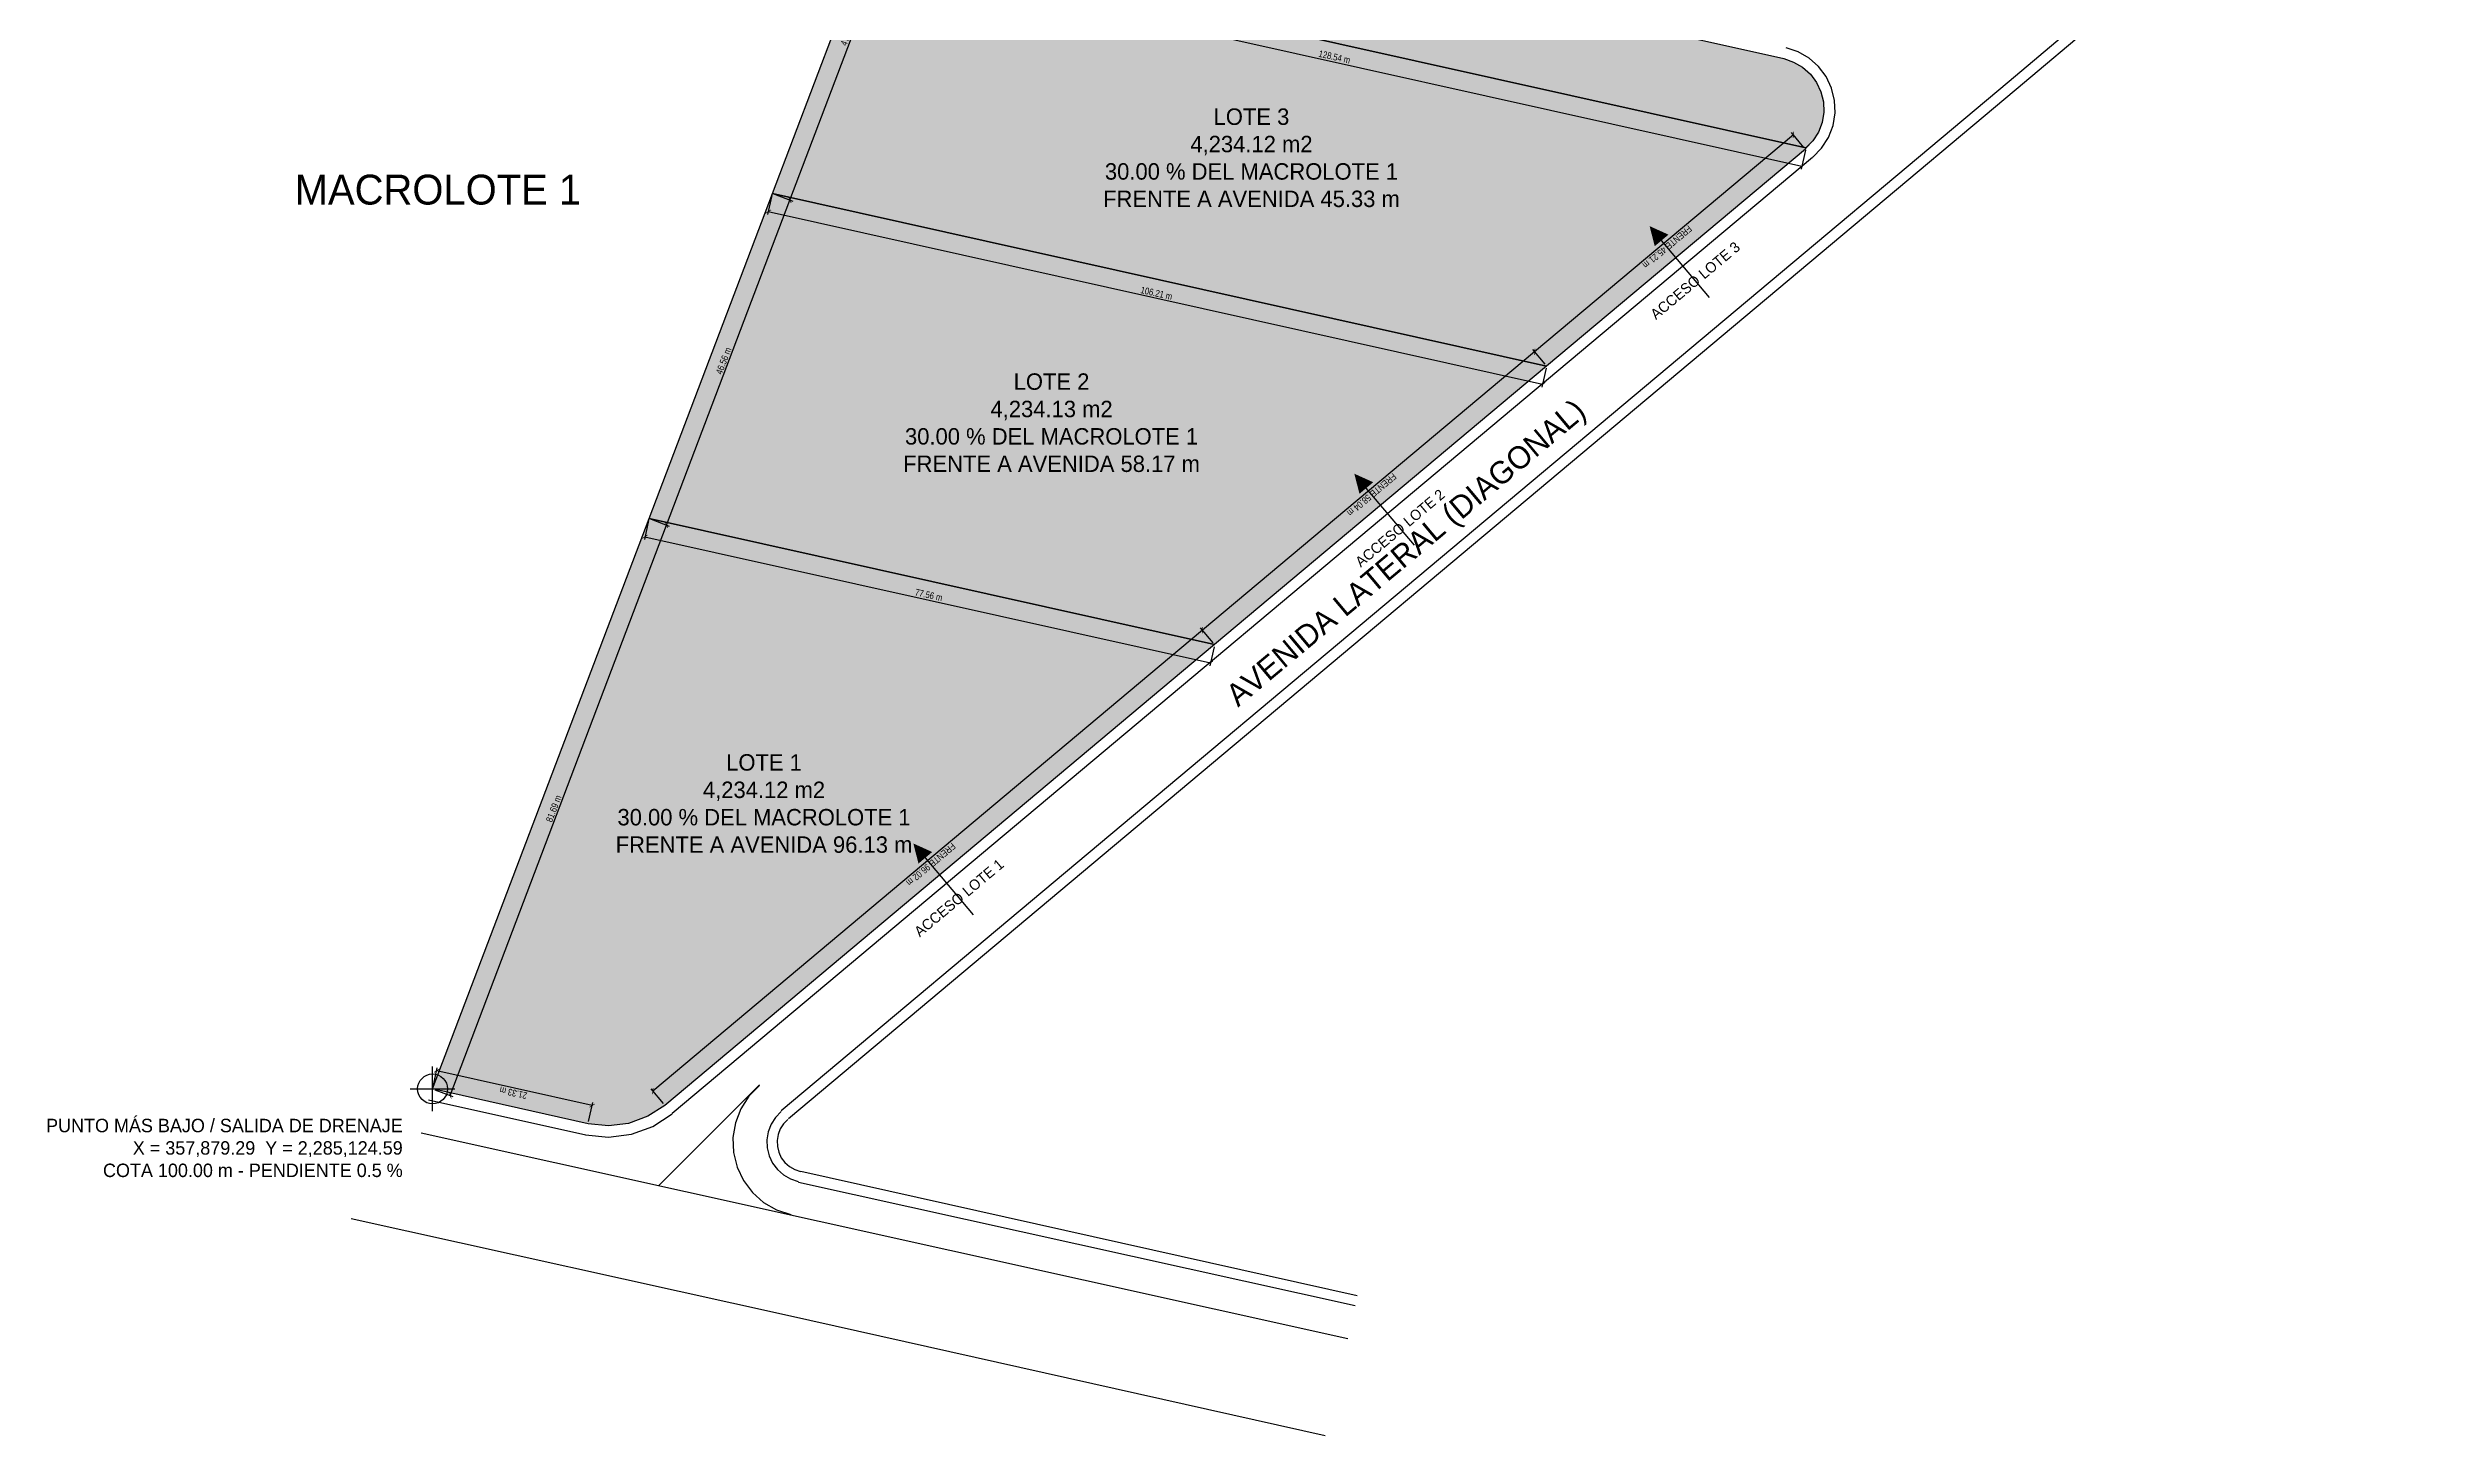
# Model space of a CAD drawing. Header units: metres. Extents: x 357828 to 358247, y 2285078 to 2285507.
# Drawn here: x 357827.7 to 358146, y 2285078.2 to 2285264 of the extents above; entities that cross this region are included whole.
import ezdxf
from ezdxf.enums import TextEntityAlignment as Align

# ---------------------------------------------------------------- set-up
doc = ezdxf.new("R2010")
doc.units = ezdxf.units.M
doc.header["$LTSCALE"] = 0.5
for name, color, linetype in [('COTAS', 6, 'Continuous'), ('DONACION', 3, 'Continuous'), ('DRENAJE', 1, 'Continuous'), ('LOTES', 2, 'Continuous'), ('TEXTOS', 7, 'Continuous'), ('VIAL_ASFALTO', 8, 'Continuous'), ('VIAL_BANQUETA', 9, 'CONTINUOUS')]:
    doc.layers.add(name, color=color, linetype=linetype)
doc.styles.add('OpenSansCondensed-Light', font='OpenSansCondensed-Light.ttf')
doc.dimstyles.new('COTAS_M', dxfattribs={"dimtxt": 0.9, "dimasz": 0.6, "dimexe": 0.4, "dimexo": 0.3, "dimgap": 0.2, "dimtad": 1, "dimzin": 12, "dimdsep": 46, "dimtxsty": 'OpenSansCondensed-Light', "dimblk": 'ARCHTICK', "dimcen": 2.5, "dimclrd": 256, "dimclre": 256, "dimclrt": 256, "dimazin": 3, "dimtfac": 0.5, "dimtmove": 2, "dimatfit": 3})

# ---------------------------------------------------------------- blocks, each defined once
blk = doc.blocks.new('_ARCHTICK')
at = {"color": 0, "linetype": 'BYBLOCK', "const_width": 0.15}
blk.add_lwpolyline([(-0.5, -0.5), (0.5, 0.5)], dxfattribs=at)
blk = doc.blocks.new('*D1')
for p, q in [((357879.36, 2285124.88), (357879.92, 2285127.42)), ((357900.65, 2285122.36), (357879.84, 2285127.03)), ((357900.17, 2285120.21), (357900.73, 2285122.75))]:
    blk.add_line(p, q)
at = {"layer": 'Defpoints'}
for p in [(357879.29, 2285124.59), (357900.65, 2285122.36), (357900.1, 2285119.92)]:
    blk.add_point(p, dxfattribs=at)
at = {"layer": 'COTAS', "xscale": 0.6, "yscale": 0.6}
for p, rotation in [((357879.84, 2285127.03), 167.35172305666595), ((357900.65, 2285122.36), 347.35172305666595)]:
    blk.add_blockref('_ARCHTICK', p, dxfattribs=dict(at, rotation=rotation))
at = {"layer": 'COTAS', "insert": (357890.1, 2285124.06), "char_height": 0.9, "attachment_point": 5, "rotation": 167.3517, "style": 'OpenSansCondensed-Light'}
blk.add_mtext('21.33 m', dxfattribs=at)
blk = doc.blocks.new('*D2')
for p, q in [((357881.63, 2285123.7), (357910.61, 2285200.08)), ((357908.55, 2285200.86), (357910.98, 2285199.94)), ((357879.57, 2285124.48), (357882, 2285123.56))]:
    blk.add_line(p, q)
at = {"layer": 'Defpoints'}
for p in [(357908.27, 2285200.97), (357879.29, 2285124.59), (357881.63, 2285123.7)]:
    blk.add_point(p, dxfattribs=at)
at = {"layer": 'COTAS', "xscale": 0.6, "yscale": 0.6}
for p, rotation in [((357910.61, 2285200.08), 69.22312247064275), ((357881.63, 2285123.7), 249.22312247064275)]:
    blk.add_blockref('_ARCHTICK', p, dxfattribs=dict(at, rotation=rotation))
at = {"layer": 'COTAS', "insert": (357895.51, 2285162.12), "char_height": 0.9, "attachment_point": 5, "rotation": 69.2231, "style": 'OpenSansCondensed-Light'}
blk.add_mtext('81.69 m', dxfattribs=at)
blk = doc.blocks.new('*D3')
for p, q in [((357908.2, 2285200.68), (357907.64, 2285198.14)), ((357907.72, 2285198.53), (357983.43, 2285181.64)), ((357983.91, 2285183.79), (357983.34, 2285181.25))]:
    blk.add_line(p, q)
at = {"layer": 'Defpoints'}
for p in [(357907.72, 2285198.53), (357908.27, 2285200.97), (357983.97, 2285184.08)]:
    blk.add_point(p, dxfattribs=at)
at = {"layer": 'COTAS', "xscale": 0.6, "yscale": 0.6}
for p, rotation in [((357907.72, 2285198.53), 167.42616373485663), ((357983.43, 2285181.64), -12.573836265143358)]:
    blk.add_blockref('_ARCHTICK', p, dxfattribs=dict(at, rotation=rotation))
at = {"layer": 'COTAS', "insert": (357945.72, 2285190.72), "char_height": 0.9, "attachment_point": 5, "rotation": 347.4262, "style": 'OpenSansCondensed-Light'}
blk.add_mtext('77.56 m', dxfattribs=at)
blk = doc.blocks.new('*D4')
for p, q in [((357982.37, 2285186), (357908.79, 2285124.31)), ((357983.78, 2285184.31), (357982.11, 2285186.31)), ((357910.21, 2285122.62), (357908.54, 2285124.61))]:
    blk.add_line(p, q)
at = {"layer": 'Defpoints'}
for p in [(357982.37, 2285186), (357983.97, 2285184.08), (357910.4, 2285122.39)]:
    blk.add_point(p, dxfattribs=at)
at = {"layer": 'COTAS', "xscale": 0.6, "yscale": 0.6}
for p, rotation in [((357982.37, 2285186), 39.98191168456688), ((357908.79, 2285124.31), -140.01808831543312)]:
    blk.add_blockref('_ARCHTICK', p, dxfattribs=dict(at, rotation=rotation))
at = {"layer": 'COTAS', "insert": (357946, 2285154.65), "char_height": 0.9, "attachment_point": 5, "rotation": 219.9819, "style": 'OpenSansCondensed-Light'}
blk.add_mtext('FRENTE 96.02 m', dxfattribs=at)
blk = doc.blocks.new('*D5')
for p, q in [((357910.61, 2285200.08), (357927.12, 2285243.61)), ((357925.06, 2285244.39), (357927.5, 2285243.47)), ((357908.55, 2285200.86), (357910.98, 2285199.94))]:
    blk.add_line(p, q)
at = {"layer": 'Defpoints'}
for p in [(357924.78, 2285244.5), (357908.27, 2285200.97), (357910.61, 2285200.08)]:
    blk.add_point(p, dxfattribs=at)
at = {"layer": 'COTAS', "xscale": 0.6, "yscale": 0.6}
for p, rotation in [((357927.12, 2285243.61), 69.22312247073619), ((357910.61, 2285200.08), 249.2231224707362)]:
    blk.add_blockref('_ARCHTICK', p, dxfattribs=dict(at, rotation=rotation))
at = {"layer": 'COTAS', "insert": (357918.26, 2285222.08), "char_height": 0.9, "attachment_point": 5, "rotation": 69.2231, "style": 'OpenSansCondensed-Light'}
blk.add_mtext('46.56 m', dxfattribs=at)
blk = doc.blocks.new('*D6')
for p, q in [((357924.72, 2285244.21), (357924.15, 2285241.67)), ((357924.24, 2285242.06), (358027.9, 2285218.94)), ((358028.38, 2285221.08), (358027.81, 2285218.55))]:
    blk.add_line(p, q)
at = {"layer": 'Defpoints'}
for p in [(357924.78, 2285244.5), (357924.24, 2285242.06), (358028.44, 2285221.38)]:
    blk.add_point(p, dxfattribs=at)
at = {"layer": 'COTAS', "xscale": 0.6, "yscale": 0.6}
for p, rotation in [((357924.24, 2285242.06), 167.42616373462036), ((358027.9, 2285218.94), -12.573836265379644)]:
    blk.add_blockref('_ARCHTICK', p, dxfattribs=dict(at, rotation=rotation))
at = {"layer": 'COTAS', "insert": (357976.21, 2285231.13), "char_height": 0.9, "attachment_point": 5, "rotation": 347.4262, "style": 'OpenSansCondensed-Light'}
blk.add_mtext('106.21 m', dxfattribs=at)
blk = doc.blocks.new('*D7')
for p, q in [((358026.84, 2285223.29), (357982.37, 2285186)), ((358028.25, 2285221.61), (358026.58, 2285223.6)), ((357983.78, 2285184.31), (357982.11, 2285186.31))]:
    blk.add_line(p, q)
at = {"layer": 'Defpoints'}
for p in [(358026.84, 2285223.29), (358028.44, 2285221.38), (357983.97, 2285184.08)]:
    blk.add_point(p, dxfattribs=at)
at = {"layer": 'COTAS', "xscale": 0.6, "yscale": 0.6}
for p, rotation in [((358026.84, 2285223.29), 39.981911684456946), ((357982.37, 2285186), -140.01808831554305)]:
    blk.add_blockref('_ARCHTICK', p, dxfattribs=dict(at, rotation=rotation))
at = {"layer": 'COTAS', "insert": (358005.02, 2285204.15), "char_height": 0.9, "attachment_point": 5, "rotation": 219.9819, "style": 'OpenSansCondensed-Light'}
blk.add_mtext('FRENTE 58.04 m', dxfattribs=at)
blk = doc.blocks.new('*D8')
for p, q in [((357937.64, 2285278.27), (357937.08, 2285275.73)), ((357937.16, 2285276.12), (358062.62, 2285248.14)), ((358063.1, 2285250.29), (358062.54, 2285247.75))]:
    blk.add_line(p, q)
at = {"layer": 'Defpoints'}
for p in [(357937.71, 2285278.56), (357937.16, 2285276.12), (358063.17, 2285250.58)]:
    blk.add_point(p, dxfattribs=at)
at = {"layer": 'COTAS', "xscale": 0.6, "yscale": 0.6}
for p, rotation in [((357937.16, 2285276.12), 167.42616373476207), ((358062.62, 2285248.14), -12.573836265237928)]:
    blk.add_blockref('_ARCHTICK', p, dxfattribs=dict(at, rotation=rotation))
at = {"layer": 'COTAS', "insert": (358000.04, 2285262.77), "char_height": 0.9, "attachment_point": 5, "rotation": 347.4262, "style": 'OpenSansCondensed-Light'}
blk.add_mtext('128.54 m', dxfattribs=at)
blk = doc.blocks.new('*D9')
for p, q in [((358062.9, 2285250.66), (358061.23, 2285252.65)), ((358061.48, 2285252.35), (358026.84, 2285223.29)), ((358028.25, 2285221.61), (358026.58, 2285223.6))]:
    blk.add_line(p, q)
at = {"layer": 'Defpoints'}
for p in [(358061.48, 2285252.35), (358063.09, 2285250.43), (358028.44, 2285221.38)]:
    blk.add_point(p, dxfattribs=at)
at = {"layer": 'COTAS', "xscale": 0.6, "yscale": 0.6}
for p, rotation in [((358061.48, 2285252.35), 39.981911684428354), ((358026.84, 2285223.29), -140.01808831557165)]:
    blk.add_blockref('_ARCHTICK', p, dxfattribs=dict(at, rotation=rotation))
at = {"layer": 'COTAS', "insert": (358044.58, 2285237.32), "char_height": 0.9, "attachment_point": 5, "rotation": 219.9819, "style": 'OpenSansCondensed-Light'}
blk.add_mtext('FRENTE 45.21 m', dxfattribs=at)
blk = doc.blocks.new('*D10')
for p, q in [((357927.12, 2285243.61), (357944, 2285288.09)), ((357941.94, 2285288.87), (357944.37, 2285287.95)), ((357925.06, 2285244.39), (357927.5, 2285243.47))]:
    blk.add_line(p, q)
at = {"layer": 'Defpoints'}
for p in [(357941.66, 2285288.98), (357924.78, 2285244.5), (357927.12, 2285243.61)]:
    blk.add_point(p, dxfattribs=at)
at = {"layer": 'COTAS', "xscale": 0.6, "yscale": 0.6}
for p, rotation in [((357944, 2285288.09), 69.22312247070721), ((357927.12, 2285243.61), 249.2231224707072)]:
    blk.add_blockref('_ARCHTICK', p, dxfattribs=dict(at, rotation=rotation))
at = {"layer": 'COTAS', "insert": (357934.95, 2285266.08), "char_height": 0.9, "attachment_point": 5, "rotation": 69.2231, "style": 'OpenSansCondensed-Light'}
blk.add_mtext('47.58 m', dxfattribs=at)

msp = doc.modelspace()

# ---------------------------------------------------------------- hatches: boundary and pattern name
at = {"layer": 'DONACION', "transparency": 33554546}
msp.add_hatch(color=3, dxfattribs=at).paths.add_polyline_path([(357941.66, 2285288.98), (358060.2, 2285262.54), (358061.5, 2285262.08), (358062.71, 2285261.38), (358063.75, 2285260.46), (358064.58, 2285259.35), (358065.17, 2285258.09), (358065.5, 2285256.74), (358065.55, 2285255.35), (358065.33, 2285253.98), (358064.83, 2285252.69), (358064.08, 2285251.52), (358063.168, 2285250.58), (357937.708, 2285278.563)])
at = {"layer": 'LOTES', "transparency": 33554534}
for points in [[(357937.708, 2285278.563), (358063.168, 2285250.58), (358064.08, 2285251.52), (358063.11, 2285250.52), (358063.09, 2285250.43), (358028.445, 2285221.378), (357924.784, 2285244.499), (357941.66, 2285288.98)], [(357983.972, 2285184.084), (357908.269, 2285200.97), (357924.784, 2285244.499), (358028.445, 2285221.378)], [(357908.11, 2285120.93), (357905.54, 2285119.98), (357902.83, 2285119.64), (357900.1, 2285119.92), (357879.29, 2285124.59), (357908.269, 2285200.97), (357983.972, 2285184.084), (357910.4, 2285122.39)]]:
    msp.add_hatch(color=2, dxfattribs=at).paths.add_polyline_path(points)
at = {"layer": 'TEXTOS'}
for points in [[(358042.23, 2285240.116), (358042.916, 2285237.429), (358044.755, 2285238.97)], [(358002.695, 2285206.963), (358003.384, 2285204.276), (358005.221, 2285205.82)], [(357943.655, 2285157.454), (357944.343, 2285154.768), (357946.181, 2285156.311)]]:
    msp.add_hatch(color=1, dxfattribs=at).paths.add_polyline_path(points)

# ---------------------------------------------------------------- linework, layer by layer
at = {"layer": 'DONACION'}
msp.add_lwpolyline([(357941.66, 2285288.98), (358060.2, 2285262.54), (358061.5, 2285262.08), (358062.71, 2285261.38), (358063.75, 2285260.46), (358064.58, 2285259.35), (358065.17, 2285258.09), (358065.5, 2285256.74), (358065.55, 2285255.35), (358065.33, 2285253.98), (358064.83, 2285252.69), (358064.08, 2285251.52), (358063.168, 2285250.58), (357937.708, 2285278.563)], close=True, dxfattribs=at)
at = {"layer": 'DRENAJE'}
for p, q in [((357879.29, 2285121.59), (357879.29, 2285127.59)), ((357876.29, 2285124.59), (357882.29, 2285124.59))]:
    msp.add_line(p, q, dxfattribs=at)
msp.add_circle((357879.29, 2285124.59), 2, dxfattribs=at)
at = {"layer": 'LOTES'}
for points in [[(357937.708, 2285278.563), (358063.168, 2285250.58), (358064.08, 2285251.52), (358063.11, 2285250.52), (358063.09, 2285250.43), (358028.445, 2285221.378), (357924.784, 2285244.499), (357941.66, 2285288.98)], [(357983.972, 2285184.084), (357908.269, 2285200.97), (357924.784, 2285244.499), (358028.445, 2285221.378)], [(357908.11, 2285120.93), (357905.54, 2285119.98), (357902.83, 2285119.64), (357900.1, 2285119.92), (357879.29, 2285124.59), (357908.269, 2285200.97), (357983.972, 2285184.084), (357910.4, 2285122.39)]]:
    msp.add_lwpolyline(points, close=True, dxfattribs=at)
at = {"layer": 'TEXTOS', "color": 1}
for p, q in [((358050.258, 2285230.534), (358043.836, 2285238.199)), ((358010.735, 2285197.391), (358004.303, 2285205.048)), ((357951.691, 2285147.88), (357945.262, 2285155.539))]:
    msp.add_line(p, q, dxfattribs=at)
at = {"layer": 'VIAL_ASFALTO'}
for points in [[(358090.35, 2285259.51), (358144.87, 2285305.5)], [(358145.97, 2285304.4), (358091.31, 2285258.41)], [(357925.96, 2285121.7), (358090.35, 2285259.51)], [(358091.31, 2285258.41), (357926.93, 2285120.6)], [(357923.07, 2285125.14), (357909.58, 2285111.65)], [(357923.04, 2285125.03), (357921.64, 2285123.6), (357920.56, 2285121.91), (357919.84, 2285120.04), (357919.51, 2285118.07), (357919.59, 2285116.07), (357920.06, 2285114.13), (357920.91, 2285112.32), (357922.11, 2285110.72), (357923.61, 2285109.39), (357925.34, 2285108.39), (357927.24, 2285107.76)], [(357925.96, 2285121.55), (357925.2, 2285120.77), (357924.61, 2285119.86), (357924.22, 2285118.85), (357924.05, 2285117.78), (357924.09, 2285116.69), (357924.34, 2285115.64), (357924.81, 2285114.66), (357925.46, 2285113.79), (357926.27, 2285113.07), (357927.21, 2285112.53), (357928.23, 2285112.19)], [(357926.84, 2285120.49), (357926.28, 2285119.91), (357925.84, 2285119.24), (357925.55, 2285118.48), (357925.42, 2285117.69), (357925.45, 2285116.88), (357925.64, 2285116.1), (357925.98, 2285115.37), (357926.47, 2285114.73), (357927.07, 2285114.19), (357927.77, 2285113.79), (357928.53, 2285113.54)], [(358001.82, 2285091.14), (357877.78, 2285118.67)], [(357928.58, 2285113.58), (358003.06, 2285096.92)], [(358002.79, 2285095.54), (357928.3, 2285112.06)], [(357868.41, 2285107.24), (357926.79, 2285094.3), (357998.79, 2285078.19)]]:
    msp.add_lwpolyline(points, dxfattribs=at)
at = {"layer": 'VIAL_BANQUETA'}
for points in [[(358064.08, 2285249.36), (358065.26, 2285250.57), (358066.18, 2285252), (358066.79, 2285253.58), (358067.07, 2285255.26), (358067, 2285256.95), (358066.6, 2285258.6), (358065.88, 2285260.13), (358064.86, 2285261.49), (358063.59, 2285262.61), (358062.12, 2285263.46), (358060.51, 2285263.99)], [(358064.05, 2285249.32), (357911.37, 2285121.29)], [(357899.8, 2285118.4), (357878.74, 2285123.08)], [(357899.78, 2285118.44), (357902.84, 2285118.12), (357905.9, 2285118.51), (357908.79, 2285119.57), (357911.36, 2285121.27)]]:
    msp.add_lwpolyline(points, dxfattribs=at)

# ---------------------------------------------------------------- texts
at = {"layer": 'DRENAJE', "insert": (357875.29, 2285120.59), "char_height": 1.8, "attachment_point": 3}
msp.add_mtext('PUNTO MÁS BAJO / SALIDA DE DRENAJE\\PX = 357,879.29  Y = 2,285,124.59\\PCOTA 100.00 m - PENDIENTE 0.5 %', dxfattribs=at)
at = {"layer": 'TEXTOS', "color": 4}
msp.add_text('MACROLOTE 1', height=4, dxfattribs=at).set_placement((357880, 2285245), align=Align.MIDDLE_CENTER)
at = {"layer": 'TEXTOS', "color": 1}
for s, rotation, p in [('ACCESO LOTE 3', 39.95711, (358048.331, 2285232.834)), ('ACCESO LOTE 2', 40.0313, (358008.805, 2285199.688)), ('ACCESO LOTE 1', 40.00787, (357949.762, 2285150.178))]:
    msp.add_text(s, height=1.4, rotation=rotation, dxfattribs=at).set_placement(p, align=Align.MIDDLE_CENTER)
at = {"layer": 'TEXTOS', "char_height": 2.2, "attachment_point": 5}
for s, insert in [('LOTE 3\\P4,234.12 m2\\P30.00 % DEL MACROLOTE 1\\PFRENTE A AVENIDA 45.33 m', (357988.925, 2285249.253)), ('LOTE 2\\P4,234.13 m2\\P30.00 % DEL MACROLOTE 1\\PFRENTE A AVENIDA 58.17 m', (357962.159, 2285213.782)), ('LOTE 1\\P4,234.12 m2\\P30.00 % DEL MACROLOTE 1\\PFRENTE A AVENIDA 96.13 m', (357923.663, 2285162.792))]:
    msp.add_mtext(s, dxfattribs=dict(at, insert=insert))
at = {"layer": 'VIAL_ASFALTO'}
msp.add_text('AVENIDA LATERAL (DIAGONAL)', height=3, rotation=39.98191, dxfattribs=at).set_placement((358009.566, 2285196.411), align=Align.MIDDLE_CENTER)

# ---------------------------------------------------------------- dimensions: what is measured, and where the dimension line sits
at = {"layer": 'COTAS'}
for base, p1, p2, angle, picture, middle in [((357927.1212, 2285243.612), (357924.7837, 2285244.4988), (357941.66, 2285288.98), 69.22312, '*D10', (357934.9516, 2285266.0832)), ((357937.164, 2285276.123), (357937.708, 2285278.563), (358063.168, 2285250.58), 347.42616, '*D8', (358000.035, 2285262.766)), ((357910.606, 2285200.083), (357908.269, 2285200.97), (357924.784, 2285244.499), 69.22312, '*D5', (357918.256, 2285222.078)), ((357924.239, 2285242.059), (357924.784, 2285244.499), (358028.445, 2285221.378), 347.42616, '*D6', (357976.211, 2285231.133)), ((357881.627, 2285123.703), (357879.29, 2285124.59), (357908.269, 2285200.97), 69.22312, '*D2', (357895.509, 2285162.124)), ((357907.724, 2285198.53), (357908.269, 2285200.97), (357983.972, 2285184.084), 347.42616, '*D3', (357945.717, 2285190.721)), ((357900.647, 2285122.359), (357900.1, 2285119.92), (357879.29, 2285124.59), 167.35172, '*D1', (357890.1, 2285124.06))]:
    dim = msp.add_linear_dim(base=base, p1=p1, p2=p2, angle=angle, dimstyle='COTAS_M', dxfattribs=at)
    dim.commit()
    dim.dimension.update_dxf_attribs({"geometry": picture, "text_midpoint": middle})
for base, p1, p2, picture, middle in [((358061.484, 2285252.346), (358063.09, 2285250.43), (358028.445, 2285221.378), '*D9', (358044.579, 2285237.321)), ((358026.838, 2285223.293), (358028.445, 2285221.378), (357983.972, 2285184.084), '*D7', (358005.019, 2285204.149)), ((357982.365, 2285186), (357983.972, 2285184.084), (357910.4, 2285122.39), '*D4', (357945.997, 2285154.655))]:
    dim = msp.add_linear_dim(base=base, p1=p1, p2=p2, angle=219.98191, text='FRENTE <>', dimstyle='COTAS_M', dxfattribs=at)
    dim.commit()
    dim.dimension.update_dxf_attribs({"geometry": picture, "text_midpoint": middle})

doc.saveas('drawing.dxf')
